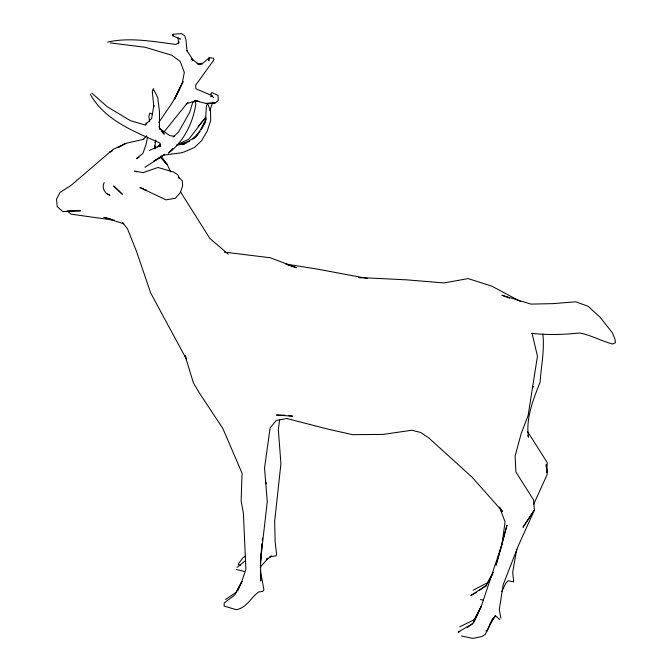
<?xml version="1.0" encoding="UTF-8"?>
<svg xmlns="http://www.w3.org/2000/svg" width="672" height="672" viewBox="0 0 672 672"><rect width="100%" height="100%" fill="white"/><g stroke="black" fill="none" stroke-linecap="round" stroke-linejoin="round"><path stroke-width="1.01" d="M260.417 563.178L261.425 549.83M178.55 43.756L178.097 37.951L180.415 39.094L172.906 35.834L173.015 34.264L181.306 33.6L184.724 35.725L185.968 39.95L187.026 50.971L186.724 50.35L193.334 60.413M260.366 565.967L262.055 544.303M262.382 540.179L262.542 538.121M261.769 545.672L261.946 543.589M154.762 148.999L155.526 140.053M279.653 419.63L278.342 429.769L280.93 463.688L274.688 520.993L275.117 541.783L276.612 554.383L276.083 555.836L269.842 556.844L271.681 555.946L267.196 559.322L260.106 567.395M516.709 549.184L512.694 572.317L513.694 581.868L508.091 580.726L505.739 583.338L501.833 591.478M147.664 136.962L145.916 144.866L142.934 153.325L136.382 158.626L139.062 157.248M145.715 124.984L146.378 122.766M209.849 110.519L212.814 102.136M104.185 182.608C101.38 187.471 104.698 193.754 109.872 195.208L106.806 193.712M161.65 131.384L164.245 134.232L159.424 127.672L159.491 111.796L157.685 97.415L153.334 88.948L152.284 91.518L153.838 106.739L153.804 105.437L151.654 118.474L145.093 124.984L130.46 120.683L107.234 106.722L91.837 93.131M237.846 590.663L241.912 581.431L234.83 594.938L224.196 602.944L224.129 606.094L236.141 609.664C246.448 608.219 250.891 597.534 258.712 591.956L262.71 591.402L263.911 589.63L260.434 571.116M200.987 129.797L206.027 118.574L205.397 122.102L201.533 129.007M533.551 504.554L547.226 474.356L546.16 464.604L546.916 472.55L547.193 462.512L527.705 431.752M473.861 622.44L481.32 606.186L501.908 544.656L507.016 525.042L496.07 565.169L501.908 544.656L505.084 521.917L499.439 507.074M489.216 580.978L492.307 574.459M467.25 627.48L472.794 623.557L481.32 606.186L473.609 620.651M486.074 586.026L493.13 572.544M493.13 572.452L487.486 582.733L473.13 590.167M489.636 624.733L495.516 615.787L499.792 619.559M173.015 34.264L172.906 35.834M158.836 122.38L172.738 101.959L183.086 81.505L174.636 99.246L182.246 83.076L184.321 72.391L180.222 61.454L171.881 55.272L145.27 47.284L110.317 42.932M495.289 615.493L492.979 618.786L487.225 630.932L485.948 630.916M493.676 617.576L492.038 619.752L485.369 634.292L481.832 636.569L472.802 638.4L461.504 635.998M199.945 131.544L196.232 136.416L193.477 138.802M205.85 117.256L198.047 126.47M205.724 117.365L188.74 139.247L177.702 144.488M163.615 132.426L187.984 102.22M172.712 148.462L168.554 153.082C184.002 141.355 192.898 122.909 195.88 104.034L194.872 100.96L192.536 102.942L189.764 112.207L178.609 131.905L173.225 137.038M146.689 135.769L143.287 139.457L143.816 139.28L125.815 143.346L112.745 149.621L71.207 185.279L60.052 192.377L56.515 199.24L57.204 206.598L62.824 211.596L80.707 210.731L67.074 210.924L71.173 214.175L114.332 220.231M192.822 139.079L199.861 131.494M154.98 142.54L156.383 141.053M532.258 387.786L533.761 386.425M186.245 103.816L195.611 100.842L206.077 103.438L215.233 102.959L218.249 100.489L218.089 95.416L211.848 92.56L210.638 94.324L213.57 97.6M237.056 567.386L245.246 560.834M179.34 42L176.131 44.436C153.594 41.672 130.082 37.01 107.663 42.076M479.455 590.327L486.646 585.262M225.49 599.542L236.292 592.192L241.912 581.431L241.542 582.221L245.893 569.318L243.415 513.416L241.13 500.758L242.071 473.248L222.852 428.501L198.996 392.364L193.393 382.889L185.052 355.572L186.018 357.269M486.578 585.262L470.904 595.459L476.255 592.586M144.925 167.294L164.497 154.678M266.65 559.272L268.304 558.214L266.431 559.104M163.632 155.123L153.392 161.448L163.783 155.072L181.23 152.83L184.632 151.788L194.51 147.42L201.65 140.708L207.312 130.889L210.706 120.372L210.521 110.88L207.581 103.471L206.388 106.117L205.397 122.102L196.232 136.416L184.271 143.926L178.046 144.766L189.504 141.196M245.742 556.004L243.163 557.567L238.216 563.993L238.652 564.967L240.677 565.102M472.794 623.557L458.018 632.15L459.808 631.63M117.953 147.546L125.815 143.346L117.869 147.68M159.214 146.042L157.458 146.992L160.264 144.169L160.087 146.546L159.944 142.985C133.972 131.317 104.941 120.574 90.3 94.206M459.757 626.791L474.667 619.559M186.06 143.094L184.271 143.926L176.56 144.95M149.453 150.427L159.214 145.975M197.56 63.949L199.282 64.63L203.498 62.748L209.404 57.624L213.284 58.237L214.024 59.732L195.628 85.243L195.93 88.796L211.781 95.508M210.554 96.608L212.335 96.121M206.077 103.438L215.233 102.959M284.718 415.178L276.436 415.069L292.496 416.144L288.607 415.657M531.401 333.27C547.445 335.219 563.648 334.631 579.692 332.993C591.175 335.185 601.364 341.04 612.587 344.022L615.485 342.661L614.981 339.217L612.368 332.8L600.012 317.134L588.109 306.306L575.753 301.795L552.728 303.643L530.964 304.097L501.85 295.201L509.662 298.158M480.421 599.634L483.412 599.97M361.444 277.855L358.378 277.477L406.77 279.846L444.049 282.946L468.082 278.578L491.736 286.104L520.75 301.627M224.356 252.118L270.245 257.762L296.512 267.758L287.675 264.936M143.623 189.68L146.378 190.05M174.359 136.265L169.73 135.584L159.474 128.335M194.267 100.733L199.441 101.539M285.793 264.012L319.553 269.506L367.567 278.494M195.611 100.842L199.576 101.514M197.047 63.294L202.205 64.218M110.746 218.879L103.874 217.333L123.724 223.793L122.632 222.558M236.317 569.453L244.188 571.469M143.598 188.765L139.902 187.547L166.026 199.844L175.4 198.299L180.365 192.494L182.616 186.001L182.339 180.894L178.752 177.181L179.365 178.584M136.416 171.872L134.652 171.133L143.195 172.637L157.97 167.479L173.594 172.057L177.794 174.804L179.298 178.391M152.536 114.206L149.89 113.03L148.84 116.315L149.57 121.363M199.282 64.63L191.394 58.8L192.587 60.178M228.27 254.218L209.866 238.459L180.676 192.15M160.331 157.214L167.152 164.396L170.638 171.864M164.153 161.49L167.152 164.396L160.91 156.022M122.85 222.953L127.428 228.673L136.517 251.404L150.662 292.916L186.514 359.369M265.356 482.202L266.557 483.781L265.432 482.101M499.96 507.822L502.547 511.535L472.139 477.221L428.828 437.976L420.647 432.457L411.844 430.24L383.107 434.414L352.573 434.658L328.213 429.19L286.793 418.522L276.268 420.428L270.119 427.871L264.533 468.132L267.271 501.656L260.568 560.238L260.736 581.028L260.383 574.039M154.736 145.723L155.82 148.386M542.816 334.051C544.706 349.961 541.128 366.257 540.112 382.208C533.156 399.697 525.722 418.034 528.427 437.22L527.974 435.414M159.046 126.487L159.81 129.486M532.014 333.278L537.466 356.152L528.125 415.514L521.237 433.398L515.122 455.994L515.903 472.021L533.492 499.8L534.425 509.93L518.498 545.412L503.168 584.732L499.262 609.638L500.926 618.24M153.334 88.948L153.35 90.157M209.404 57.624L208.858 60.824L208.37 58.926L209.404 57.624M534.425 509.93L523.06 527.184L534.425 509.93M112.594 150.528L109.922 152.023L112.568 150.57M118.734 190.798L113.652 185.959L122.329 194.267L118.734 190.798"/></g></svg>
